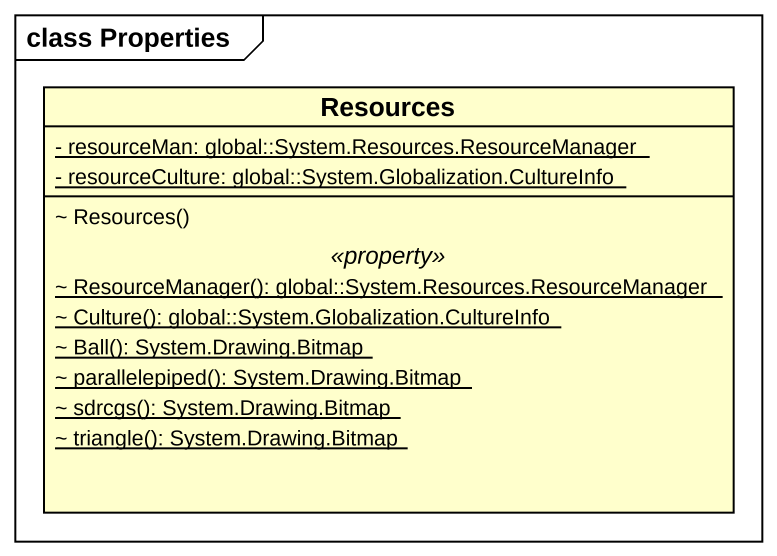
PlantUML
@startuml
mainframe class Properties
hide circle
hide empty members
skinparam classAttributeIconSize 0
class Resources {
  {static} - resourceMan: global::System.Resources.ResourceManager
  {static} - resourceCulture: global::System.Globalization.CultureInfo
  --
  ~ Resources()
  .. <<property>> ..
  {static} ~ ResourceManager(): global::System.Resources.ResourceManager
  {static} ~ Culture(): global::System.Globalization.CultureInfo
  {static} ~ Ball(): System.Drawing.Bitmap
  {static} ~ parallelepiped(): System.Drawing.Bitmap
  {static} ~ sdrcgs(): System.Drawing.Bitmap
  {static} ~ triangle(): System.Drawing.Bitmap
}
@enduml
